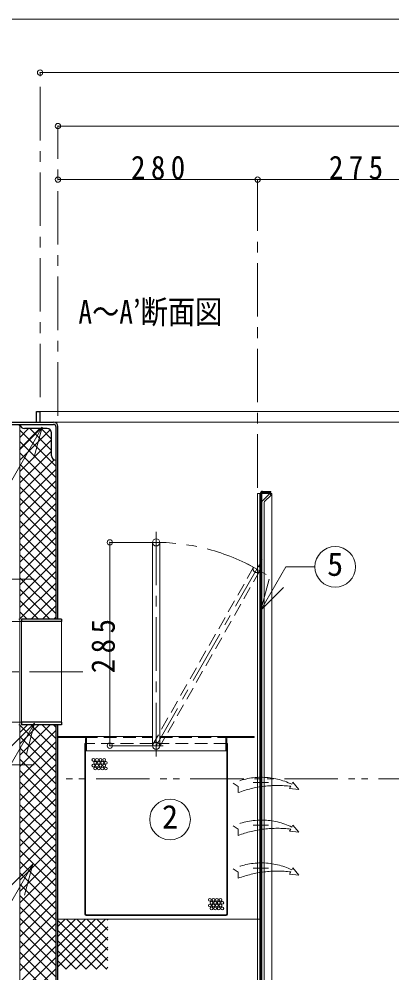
# Model space of a CAD drawing. Units: millimetres at full size, sheet at 1:15. Extents: x -3171 to 2904, y -2098 to 2117.
# Drawn here: x -2200 to -1678, y -1200 to 137 of the extents above; entities that cross this region are included whole.
import ezdxf
from ezdxf.enums import TextEntityAlignment as Align

# ---------------------------------------------------------------- set-up
doc = ezdxf.new("R2010")
doc.units = ezdxf.units.MM
doc.header["$LTSCALE"] = 15
doc.header["$PDMODE"] = 32
doc.header["$PDSIZE"] = 7.5
for name, pattern in [('CHAIN1', [8, 5, -1, 1, -1]), ('DASHED1', [1.8, 1.2, -0.6]), ('DOUBLE_CHAIN1', [8.8, 5, -1, 0.6, -0.6, 0.6, -1])]:
    doc.linetypes.add(name, pattern=pattern)
doc.layers.add('0-6_補助線', color=4, linetype='Continuous', lineweight=9)
doc.styles.add('ＭＳ ゴシック', font='')
doc.styles.get('ＭＳ ゴシック').set_extended_font_data('MS Gothic')

msp = doc.modelspace()

# ---------------------------------------------------------------- linework, layer by layer
at = {"layer": '0-6_補助線'}
for p, q in [((-2305.88, 137.05), (-585.88, 137.05)), ((-2170.88, 62.05), (-720.88, 62.05)), ((-745.88, -12.95), (-2145.88, -12.95)), ((-2145.88, -87.95), (-1865.88, -87.95)), ((-1865.88, -87.95), (-1590.88, -87.95)), ((-2170.88, -412.95), (-720.88, -412.95)), ((-2199.38, -433.38), (-2198.64, -432.64)), ((-2199.28, -465.1), (-2171.13, -436.95)), ((-2199.28, -449.19), (-2187.04, -436.95)), ((-2199.28, -481.01), (-2156.81, -438.54)), ((-2199.28, -439.03), (-2148.88, -489.43)), ((-2185.45, -436.95), (-2154.88, -467.52)), ((-2169.54, -436.95), (-2154.88, -451.61)), ((-2151.88, -427.95), (-1439.88, -427.95)), ((-2199.28, -496.92), (-2154.88, -452.52)), ((-2199.28, -454.94), (-2148.88, -505.34)), ((-2199.28, -512.83), (-2154.88, -468.43)), ((-2199.28, -470.85), (-2148.88, -521.25)), ((-2199.28, -528.74), (-2151.08, -480.54)), ((-2199.28, -486.76), (-2148.88, -537.16)), ((-2199.28, -544.65), (-2148.88, -494.25)), ((-2199.28, -502.67), (-2148.88, -553.07)), ((-2199.28, -560.56), (-2148.88, -510.16)), ((-2199.28, -518.58), (-2148.88, -568.98)), ((-2199.28, -576.47), (-2148.88, -526.07)), ((-2199.28, -534.49), (-2148.88, -584.89)), ((-1862.13, -527.95), (-1862.88, -527.95)), ((-1845.88, -527.95), (-1860.63, -527.95)), ((-1845.88, -1327.95), (-1845.88, -527.95)), ((-2199.28, -592.38), (-2148.88, -541.98)), ((-2199.28, -550.4), (-2148.88, -600.8)), ((-2199.28, -608.29), (-2148.88, -557.89)), ((-2199.28, -566.31), (-2148.88, -616.71)), ((-2199.28, -624.2), (-2148.88, -573.8)), ((-2199.28, -582.22), (-2148.88, -632.62)), ((-2199.28, -640.11), (-2148.88, -589.71)), ((-2199.28, -598.13), (-2148.88, -648.53)), ((-2073.13, -596.45), (-2073.13, -881.45)), ((-2199.28, -656.02), (-2148.88, -605.62)), ((-2199.28, -614.04), (-2148.88, -664.44)), ((-2199.28, -671.93), (-2148.88, -621.53)), ((-2199.28, -629.95), (-2148.88, -680.35)), ((-2199.28, -687.84), (-2148.88, -637.44)), ((-2199.28, -645.86), (-2148.88, -696.26)), ((-2199.28, -703.75), (-2148.88, -653.35)), ((-2199.28, -661.77), (-2157.1, -703.95)), ((-2199.28, -677.68), (-2173.01, -703.95)), ((-2183.58, -703.95), (-2148.88, -669.26)), ((-2199.28, -693.59), (-2188.92, -703.95)), ((-2167.67, -703.95), (-2148.88, -685.17)), ((-2199.28, -703.95), (-2199.28, -851.95)), ((-2151.76, -703.95), (-2148.88, -701.08)), ((-2199.28, -894.67), (-2156.57, -851.95)), ((-2199.28, -878.76), (-2172.48, -851.95)), ((-2199.28, -862.85), (-2188.39, -851.95)), ((-2199.28, -852.69), (-2148.88, -903.09)), ((-2184.11, -851.95), (-2148.88, -887.18)), ((-2168.2, -851.95), (-2148.88, -871.27)), ((-2152.29, -851.95), (-2148.88, -855.36)), ((-2199.28, -910.58), (-2148.88, -860.18)), ((-2199.28, -868.6), (-2148.88, -919)), ((-2108.63, -868.45), (-2013.13, -868.45)), ((-2003.13, -868.45), (-1907.63, -868.45)), ((-2199.28, -926.49), (-2148.88, -876.09)), ((-2108.13, -878.45), (-2107.13, -878.45)), ((-2108.13, -1117.45), (-2108.13, -878.45)), ((-1909.13, -878.45), (-1908.13, -878.45)), ((-1908.13, -1117.45), (-1908.13, -878.45)), ((-2199.28, -884.51), (-2148.88, -934.91)), ((-2199.28, -942.4), (-2148.88, -892)), ((-2107.13, -1117.45), (-2107.13, -888.45)), ((-2105.63, -888.45), (-1910.63, -888.45)), ((-1909.13, -1117.45), (-1909.13, -888.45)), ((-2199.28, -900.42), (-2148.88, -950.82)), ((-2199.28, -958.31), (-2148.88, -907.91)), ((-2199.28, -916.33), (-2148.88, -966.73)), ((-2199.28, -974.22), (-2148.88, -923.82)), ((-2199.28, -932.24), (-2148.88, -982.64)), ((-2199.28, -990.13), (-2148.88, -939.73)), ((-2199.28, -948.15), (-2148.88, -998.55)), ((-2199.28, -1006.04), (-2148.88, -955.64)), ((-2199.28, -964.06), (-2148.88, -1014.46)), ((-2199.28, -1021.95), (-2148.88, -971.55)), ((-2199.28, -979.97), (-2148.88, -1030.37)), ((-2199.28, -1037.86), (-2148.88, -987.46)), ((-2199.28, -995.88), (-2148.88, -1046.28)), ((-2199.28, -1053.77), (-2148.88, -1003.37)), ((-2199.28, -1011.79), (-2148.88, -1062.19)), ((-2199.28, -1069.68), (-2148.88, -1019.28)), ((-2199.28, -1027.7), (-2148.88, -1078.1)), ((-2199.28, -1085.59), (-2148.88, -1035.19)), ((-2199.28, -1043.61), (-2148.88, -1094.01)), ((-2199.28, -1101.5), (-2148.88, -1051.1)), ((-2199.28, -1059.52), (-2148.88, -1109.92)), ((-2199.28, -1117.41), (-2148.88, -1067.01)), ((-2199.28, -1075.43), (-2148.88, -1125.83)), ((-2199.28, -1133.32), (-2148.88, -1082.92)), ((-2199.28, -1091.34), (-2148.88, -1141.74)), ((-2199.28, -1149.23), (-2148.88, -1098.83)), ((-2199.28, -1107.25), (-2148.88, -1157.65)), ((-2199.28, -1165.14), (-2148.88, -1114.74)), ((-1910.13, -1118.45), (-2106.13, -1118.45)), ((-1910.13, -1119.45), (-2106.13, -1119.45)), ((-2199.28, -1123.16), (-2148.88, -1173.56)), ((-2199.28, -1181.05), (-2148.88, -1130.65)), ((-2145.88, -1191.28), (-2079.06, -1124.45)), ((-2145.88, -1177.14), (-2093.2, -1124.45)), ((-2145.88, -1163), (-2107.34, -1124.45)), ((-2145.88, -1148.85), (-2121.48, -1124.45)), ((-2145.88, -1134.71), (-2135.63, -1124.45)), ((-1862.13, -1124.45), (-2145.88, -1124.45)), ((-2145.88, -1126.42), (-2077.85, -1194.45)), ((-2134.91, -1194.45), (-2075.88, -1135.42)), ((-2133.71, -1124.45), (-2075.88, -1182.28)), ((-2119.57, -1124.45), (-2075.88, -1168.14)), ((-2105.42, -1124.45), (-2075.88, -1154)), ((-2091.28, -1124.45), (-2075.88, -1139.85)), ((-2077.14, -1124.45), (-2075.88, -1125.71)), ((-2199.28, -1139.07), (-2148.88, -1189.47)), ((-2199.28, -1196.96), (-2148.88, -1146.56)), ((-2145.88, -1140.56), (-2091.99, -1194.45)), ((-2120.77, -1194.45), (-2075.88, -1149.56)), ((-2199.28, -1154.98), (-2148.88, -1205.38)), ((-2199.28, -1212.87), (-2148.88, -1162.47)), ((-2145.88, -1154.71), (-2106.13, -1194.45)), ((-2199.28, -1170.89), (-2148.88, -1221.29)), ((-2145.88, -1168.85), (-2120.28, -1194.45)), ((-2106.63, -1194.45), (-2075.88, -1163.71)), ((-2199.28, -1228.78), (-2148.88, -1178.38)), ((-2199.28, -1186.8), (-2148.88, -1237.2)), ((-2145.88, -1182.99), (-2134.42, -1194.45)), ((-2092.49, -1194.45), (-2075.88, -1177.85)), ((-2199.28, -1244.69), (-2148.88, -1194.29)), ((-2078.35, -1194.45), (-2075.88, -1191.99))]:
    msp.add_line(p, q, dxfattribs=at)
at = {"layer": '0-6_補助線', "linetype": 'CHAIN1'}
for p, q in [((-2170.88, -392.95), (-2170.88, 62.05)), ((-2145.88, -418.95), (-2145.88, -12.95)), ((-1865.88, -519.95), (-1865.88, -87.95)), ((-2008.13, -581.45), (-2008.13, -896.45)), ((-2073.13, -596.45), (-1993.13, -596.45)), ((-1859.71, -620.74), (-2008.13, -881.45)), ((-1880.17, -626.36), (-1854.1, -641.2)), ((-2179.28, -647.95), (-2222.48, -647.95)), ((-2110.88, -777.95), (-3075.88, -777.95)), ((-2073.13, -881.45), (-1993.13, -881.45)), ((-2179.28, -907.95), (-2222.48, -907.95)), ((-1850.63, -932.95), (-1872.13, -932.95)), ((-1850.63, -992.95), (-1872.13, -992.95)), ((-1850.63, -1052.95), (-1872.13, -1052.95))]:
    msp.add_line(p, q, dxfattribs=at)
at = {"layer": '0-6_補助線', "color": 5, "lineweight": 25}
for p, q in [((-2175.88, -427.95), (-2175.88, -412.95)), ((-2175.88, -412.95), (-2170.88, -412.95)), ((-2170.88, -427.95), (-2170.88, -412.95)), ((-2305.88, -427.95), (-2151.88, -427.95)), ((-2305.88, -430.95), (-2151.88, -430.95)), ((-2160.88, -436.95), (-2192.88, -436.95)), ((-2148.88, -433.95), (-2148.88, -703.95)), ((-2145.88, -703.95), (-2145.88, -433.95)), ((-2154.88, -474.95), (-2154.88, -442.95)), ((-1862.13, -527.95), (-1862.13, -1327.95)), ((-1860.63, -527.95), (-1860.63, -1327.95)), ((-1859.13, -524.95), (-1847.13, -524.95)), ((-2140.88, -703.95), (-2196.88, -703.95)), ((-2196.88, -703.95), (-2196.88, -707.45)), ((-2140.88, -707.45), (-2196.88, -707.45)), ((-2140.88, -703.95), (-2140.88, -707.45)), ((-2196.88, -848.45), (-2196.88, -851.95)), ((-2140.88, -848.45), (-2196.88, -848.45)), ((-2140.88, -851.95), (-2196.88, -851.95)), ((-2148.88, -851.95), (-2148.88, -1330.95)), ((-2145.88, -1327.95), (-2145.88, -851.95)), ((-2140.88, -848.45), (-2140.88, -851.95))]:
    msp.add_line(p, q, dxfattribs=at)
at = {"layer": '0-6_補助線', "color": 7, "lineweight": 18}
for p, q in [((-2168.08, -434.88), (-2227.97, -538.61)), ((-2168.08, -434.88), (-2199.9, -466.7)), ((-2199.28, -703.95), (-2199.28, -434.15)), ((-2168.08, -434.88), (-2179.73, -478.35)), ((-1862.88, -527.95), (-1865.88, -527.95)), ((-1865.88, -1327.95), (-1865.88, -527.95)), ((-1862.88, -1327.95), (-1862.88, -527.95)), ((-1858.13, -537.2), (-1848.88, -527.95)), ((-1856, -539.32), (-1846.76, -530.08)), ((-1848.88, -527.95), (-1846.76, -530.08)), ((-1859.88, -541.44), (-1859.88, -1327.95)), ((-1856.88, -541.44), (-1856.88, -1327.95)), ((-2013.13, -596.45), (-2013.13, -881.45)), ((-2003.13, -596.45), (-2003.13, -881.45)), ((-1861.38, -691.4), (-1849.74, -647.93)), ((-1861.38, -691.4), (-1829.56, -659.58)), ((-2199.28, -703.95), (-2200.88, -703.95)), ((-2196.88, -707.45), (-2196.88, -848.45)), ((-2140.88, -707.45), (-2140.88, -848.45)), ((-2178.53, -849.57), (-2251.44, -975.86)), ((-2178.53, -849.57), (-2210.35, -881.39)), ((-2199.28, -851.95), (-2200.88, -851.95)), ((-2199.28, -1383.15), (-2199.28, -851.95)), ((-2178.53, -849.57), (-2190.18, -893.04)), ((-2145.63, -868.45), (-2145.63, -869.95)), ((-2145.63, -868.45), (-2108.63, -868.45)), ((-1907.63, -868.45), (-1870.63, -868.45)), ((-1870.63, -868.45), (-1870.63, -869.95)), ((-2108.63, -869.95), (-2145.63, -869.95)), ((-2107.13, -888.45), (-2107.13, -871.45)), ((-2105.63, -871.45), (-2105.63, -888.45)), ((-1910.63, -871.45), (-1910.63, -888.45)), ((-1909.13, -888.45), (-1909.13, -871.45)), ((-1907.63, -869.95), (-1870.63, -869.95)), ((-2107.13, -888.45), (-2105.63, -888.45)), ((-1910.63, -888.45), (-1909.13, -888.45)), ((-2181.31, -1047.32), (-2229.81, -1131.33)), ((-2181.31, -1047.32), (-2213.12, -1079.14)), ((-2181.31, -1047.32), (-2192.95, -1090.78))]:
    msp.add_line(p, q, dxfattribs=at)
at = {"layer": '0-6_補助線', "linetype": 'DASHED1'}
for p, q in [((-1871.48, -631.3), (-2012.48, -878.98)), ((-1862.79, -636.25), (-2003.79, -883.93)), ((-2196.88, -707.45), (-2850.88, -707.45)), ((-2196.88, -848.45), (-2850.88, -848.45)), ((-2013.13, -878.45), (-2107.13, -878.45)), ((-1909.13, -878.45), (-2003.13, -878.45))]:
    msp.add_line(p, q, dxfattribs=at)
at = {"layer": '0-6_補助線', "color": 7, "linetype": 'DASHED1', "lineweight": 18}
for p, q in [((-2108.63, -869.95), (-2013.13, -869.95)), ((-2003.13, -869.95), (-1907.63, -869.95)), ((-1860.63, -920.45), (-1862.13, -920.45)), ((-1860.63, -945.45), (-1862.13, -945.45)), ((-1860.63, -980.45), (-1862.13, -980.45)), ((-1860.63, -1005.45), (-1862.13, -1005.45)), ((-1860.63, -1040.45), (-1862.13, -1040.45)), ((-1860.63, -1065.45), (-1862.13, -1065.45))]:
    msp.add_line(p, q, dxfattribs=at)
at = {"layer": '0-6_補助線', "linetype": 'DOUBLE_CHAIN1'}
for p, q in [((-961.38, -927.95), (-2140.88, -927.95)), ((-1816.41, -932.56), (-1817.93, -935.39)), ((-1808.28, -942.61), (-1816.41, -932.56)), ((-1819.49, -938.27), (-1821.08, -941.21)), ((-1808.28, -942.61), (-1821.08, -941.21)), ((-1900.02, -993.88), (-1893.16, -998.54)), ((-1893.16, -998.54), (-1892.95, -1007.1)), ((-1819.49, -998.27), (-1821.08, -1001.21)), ((-1808.28, -1002.61), (-1821.08, -1001.21)), ((-1816.41, -992.56), (-1817.93, -995.39)), ((-1808.28, -1002.61), (-1816.41, -992.56)), ((-1900.02, -1053.88), (-1893.16, -1058.54)), ((-1816.41, -1052.56), (-1817.93, -1055.39)), ((-1808.28, -1062.61), (-1816.41, -1052.56)), ((-1893.16, -1058.54), (-1892.95, -1067.1)), ((-1819.49, -1058.27), (-1821.08, -1061.21)), ((-1808.28, -1062.61), (-1821.08, -1061.21))]:
    msp.add_line(p, q, dxfattribs=at)
at = {"layer": '0-6_補助線', "color": 5, "lineweight": 25}
msp.add_lwpolyline([(-1859.13, -526.45), (-1847.13, -526.45), (-1847.13, -524.95)], dxfattribs=at)
at = {"layer": '0-6_補助線', "color": 7, "lineweight": 18}
msp.add_lwpolyline([(-1861.38, -691.4), (-1826.37, -630.76), (-1785.59, -630.76)], dxfattribs=at)
at = {"layer": '0-6_補助線', "linetype": 'DOUBLE_CHAIN1'}
msp.add_lwpolyline([(-1900.02, -933.88), (-1893.16, -938.54), (-1892.95, -947.1)], dxfattribs=at)
at = {"layer": '0-6_補助線', "color": 7, "lineweight": 18}
for centre, radius in [((-2008.13, -596.45), 5), ((-1757.09, -630.76), 28.5), ((-1988.66, -984.82), 28.5)]:
    msp.add_circle(centre, radius, dxfattribs=at)
at = {"layer": '0-6_補助線', "linetype": 'DASHED1'}
msp.add_circle((-1867.13, -633.78), 5, dxfattribs=at)
at = {"layer": '0-6_補助線'}
for centre in [(-2096.12, -901.29), (-2096.12, -909.29), (-2093.62, -905.29), (-2091.12, -901.29), (-2091.12, -909.29), (-2088.62, -905.29), (-2086.12, -901.29), (-2086.12, -909.29), (-2083.62, -905.29), (-2081.12, -901.29), (-2081.12, -909.29), (-2078.62, -905.29), (-2093.62, -913.29), (-2088.62, -913.29), (-2083.62, -913.29), (-2078.62, -913.29), (-1932.87, -1097.43), (-1927.87, -1097.43), (-1922.87, -1097.43), (-1917.87, -1097.43), (-1932.87, -1105.43), (-1930.37, -1101.43), (-1930.37, -1109.43), (-1927.87, -1105.43), (-1925.37, -1101.43), (-1925.37, -1109.43), (-1922.87, -1105.43), (-1920.37, -1101.43), (-1920.37, -1109.43), (-1917.87, -1105.43), (-1915.37, -1101.43), (-1915.37, -1109.43)]:
    msp.add_circle(centre, 2, dxfattribs=at)
at = {"layer": '0-6_補助線', "color": 7, "lineweight": 18}
for centre, radius, start, end in [((-2202.48, -434.15), 3.2, 0, 90), ((-1853.88, -541.44), 6, 135, 180), ((-1853.88, -541.44), 3, 135, 180), ((-2108.63, -871.45), 3, 0, 90), ((-1907.63, -871.45), 3, 90, 180), ((-2108.63, -871.45), 1.5, 0, 90), ((-2008.13, -881.45), 5, 180, 0), ((-1907.63, -871.45), 1.5, 90, 180)]:
    msp.add_arc(centre, radius, start, end, dxfattribs=at)
at = {"layer": '0-6_補助線', "color": 5, "lineweight": 25}
for centre, radius, start, end in [((-2192.88, -430.95), 6, 180, 270), ((-2160.88, -442.95), 6, 0, 90), ((-2151.88, -433.95), 6, 0, 90), ((-2151.88, -433.95), 3, 0, 90), ((-2148.88, -474.95), 6, 180, 270), ((-1859.13, -527.95), 3, 90, 180), ((-1859.13, -527.95), 1.5, 90, 180)]:
    msp.add_arc(centre, radius, start, end, dxfattribs=at)
at = {"layer": '0-6_補助線', "linetype": 'CHAIN1'}
msp.add_arc((-2008.13, -881.45), 285, 60.3476, 90, dxfattribs=at)
at = {"layer": '0-6_補助線', "linetype": 'DASHED1'}
msp.add_arc((-2008.13, -881.45), 5, 0, 180, dxfattribs=at)
at = {"layer": '0-6_補助線', "linetype": 'DOUBLE_CHAIN1'}
for centre, radius, start, end in [((-1860.61, -1023.9), 98.27, 64.2576, 113.64256), ((-1838.25, -1092.14), 155.01, 83.04815, 110.66182), ((-1860.61, -1083.9), 98.27, 64.2576, 113.64256), ((-1838.25, -1152.14), 155.01, 83.04815, 110.66182), ((-1860.61, -1143.9), 98.27, 64.2576, 113.64256), ((-1838.25, -1212.14), 155.01, 83.04815, 110.66182)]:
    msp.add_arc(centre, radius, start, end, dxfattribs=at)
at = {"layer": '0-6_補助線'}
for centre, radius, start, end in [((-2106.13, -1117.45), 2, 180, 270), ((-2106.13, -1117.45), 1, 180, 270), ((-1910.13, -1117.45), 1, 270, 0), ((-1910.13, -1117.45), 2, 270, 0)]:
    msp.add_arc(centre, radius, start, end, dxfattribs=at)
for p in [(-2170.88, 62.05), (-2145.88, -12.95), (-2145.88, -87.95), (-1865.88, -87.95), (-2073.13, -596.45), (-2073.13, -881.45)]:
    msp.add_point(p, dxfattribs=at)

# ---------------------------------------------------------------- texts
at = {"layer": '0-6_補助線', "color": 7, "style": 'ＭＳ ゴシック', "width": 0.85}
msp.add_text('A～A’断面図', height=32.99, dxfattribs=at).set_placement((-2117.13, -299.7), align=Align.BOTTOM_LEFT)
at = {"layer": '0-6_補助線', "color": 7, "style": 'ＭＳ ゴシック'}
for s, p in [('5', (-1768.34, -653.26)), ('2', (-1999.91, -1007.32))]:
    msp.add_text(s, height=32.99, dxfattribs=at).set_placement(p, align=Align.BOTTOM_LEFT)
at = {"layer": '0-6_補助線', "color": 7, "char_height": 32.99, "attachment_point": 7, "style": 'ＭＳ ゴシック'}
for s, insert in [('\\T1.38;\\W0.9;280', (-2043.38, -87.95)), ('\\T1.38;\\W0.9;275', (-1765.88, -87.95))]:
    msp.add_mtext(s, dxfattribs=dict(at, insert=insert))
at = {"layer": '0-6_補助線', "color": 7, "insert": (-2065.65, -779.79), "char_height": 32.99, "attachment_point": 7, "rotation": 90, "style": 'ＭＳ ゴシック'}
msp.add_mtext('\\T1.38;\\W0.9;285', dxfattribs=at)

doc.saveas('drawing.dxf')
